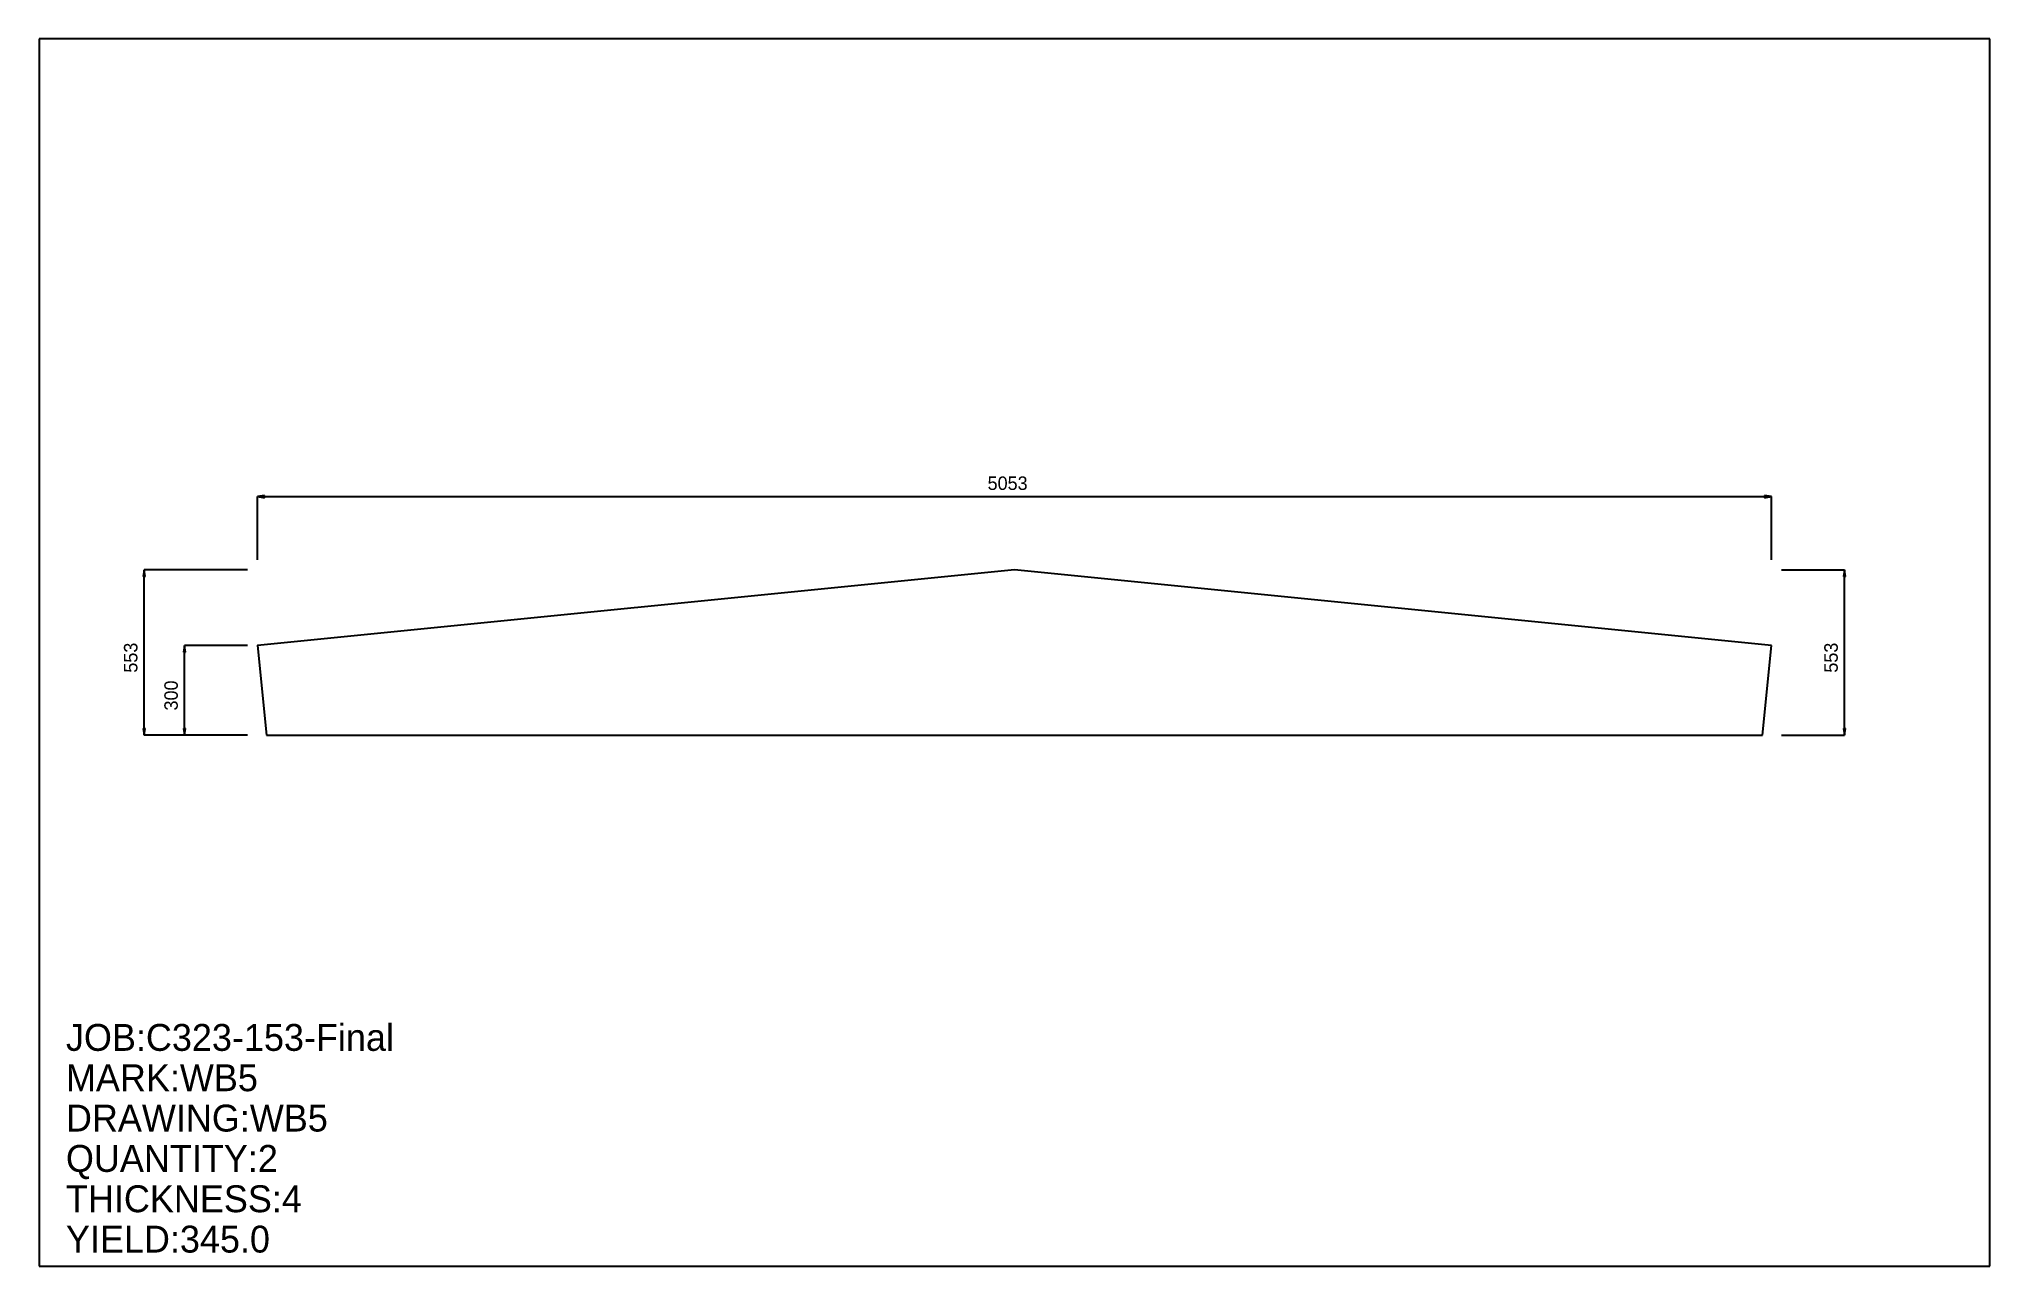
# Model space of a CAD drawing. Extents: x 0 to 6513, y 0 to 4098.
import ezdxf

# ---------------------------------------------------------------- set-up
doc = ezdxf.new("R2010")
doc.units = 0
doc.header["$LTSCALE"] = 0.125
for name, color, linetype in [('2', 7, 'CONTINUOUS'), ('3', 1, 'CONTINUOUS'), ('5', 7, 'CONTINUOUS'), ('6', 4, 'CONTINUOUS')]:
    doc.layers.add(name, color=color, linetype=linetype)

# ---------------------------------------------------------------- blocks, each defined once
blk = doc.blocks.new('ARROW')
at = {"layer": '2', "linetype": 'CONTINUOUS'}
for p, q in [((0, 0), (-1, 0.166667)), ((-1, 0.166667), (-1, -0.166667)), ((-1, -0.166667), (0, 0))]:
    blk.add_line(p, q, dxfattribs=at)
blk = doc.blocks.new('PLATE')
at = {"layer": '3', "linetype": 'CONTINUOUS'}
for p, q in [((2526.4336, 0), (0, -252.64258)), ((5052.834, -252.63965), (2526.4336, 0)), ((0, -252.64258), (30.009766, -552.74512)), ((5022.8232, -552.74512), (5052.834, -252.63965)), ((30.009766, -552.74512), (5022.8232, -552.74512))]:
    blk.add_line(p, q, dxfattribs=at)
at = {"layer": '5', "linetype": 'CONTINUOUS'}
for p, q in [((-0.1, -252.64258), (0.1, -252.64258)), ((0, -252.74258), (0, -252.54257))]:
    blk.add_line(p, q, dxfattribs=at)
blk.add_circle((0, -252.64258), 0.1, dxfattribs=at)
at = {"layer": '6', "linetype": 'CONTINUOUS'}
for p, q in [((0, 33.685558), (0, 244.22032)), ((0, 244.17032), (5052.834, 244.17032)), ((5052.834, 33.685558), (5052.834, 244.22032)), ((-33.685516, 0.000003), (-378.96249, 0.000029)), ((-378.91254, -552.74512), (-378.91251, 0.000029)), ((5086.5195, -0.000003), (5297.0542, -0.000018)), ((5297.0044, -552.74512), (5297.0044, -0.000018)), ((-33.685535, -252.64258), (-244.22029, -252.64256)), ((-244.17032, -552.74512), (-244.17029, -252.64256)), ((-33.685558, -552.74512), (-378.96252, -552.74512)), ((-33.685558, -552.74512), (-244.22032, -552.74512)), ((5086.5195, -552.74512), (5297.0542, -552.74512))]:
    blk.add_line(p, q, dxfattribs=at)
at = {"layer": '6', "xscale": 22.457039, "yscale": 22.457039, "zscale": 22.457039}
for p, rotation in [((0, 244.17032), 180), ((-378.91251, 0.000029), 90), ((5297.0044, -0.000018), 90), ((-244.17029, -252.64256), 90), ((-378.91254, -552.74512), 270), ((-244.17032, -552.74512), 270), ((5297.0044, -552.74512), 270)]:
    blk.add_blockref('ARROW', p, dxfattribs=dict(at, rotation=rotation))
blk.add_blockref('ARROW', (5052.834, 244.17032), dxfattribs=at)
at = {"layer": '5'}
blk.add_text('ZERO', height=0.015, dxfattribs=at).set_placement((0, -252.64258))
at = {"layer": '6'}
blk.add_text('5053', height=44.914, dxfattribs=at).set_placement((2436.5889, 266.62735))
for s, p in [('553', (-401.36957, -343.74368)), ('553', (5274.5474, -343.74368)), ('300', (-266.62735, -470.06497))]:
    blk.add_text(s, height=44.914, rotation=90, dxfattribs=at).set_placement(p)

msp = doc.modelspace()

# ---------------------------------------------------------------- linework, layer by layer
at = {"layer": '5', "linetype": 'CONTINUOUS'}
for p, q in [((6512.542, 4098.4097), (0, 4098.4097)), ((0, 4098.4097), (0, 0)), ((6512.542, 0), (6512.542, 4098.4097)), ((0, 0), (6512.542, 0))]:
    msp.add_line(p, q, dxfattribs=at)

# ---------------------------------------------------------------- block references
at = {"layer": '2'}
msp.add_blockref('PLATE', (729.854, 2325.5774), dxfattribs=at)

# ---------------------------------------------------------------- texts
at = {"layer": '5'}
for s, p in [('JOB:C323-153-Final', (89.828156, 718.62531)), ('MARK:WB5', (89.828156, 583.88306)), ('DRAWING:WB5', (89.828156, 449.14081)), ('QUANTITY:2', (89.828156, 314.39856)), ('THICKNESS:4', (89.828156, 179.65631)), ('YIELD:345.0', (89.828156, 44.914078))]:
    msp.add_text(s, height=89.828, dxfattribs=at).set_placement(p)

doc.saveas('drawing.dxf')
